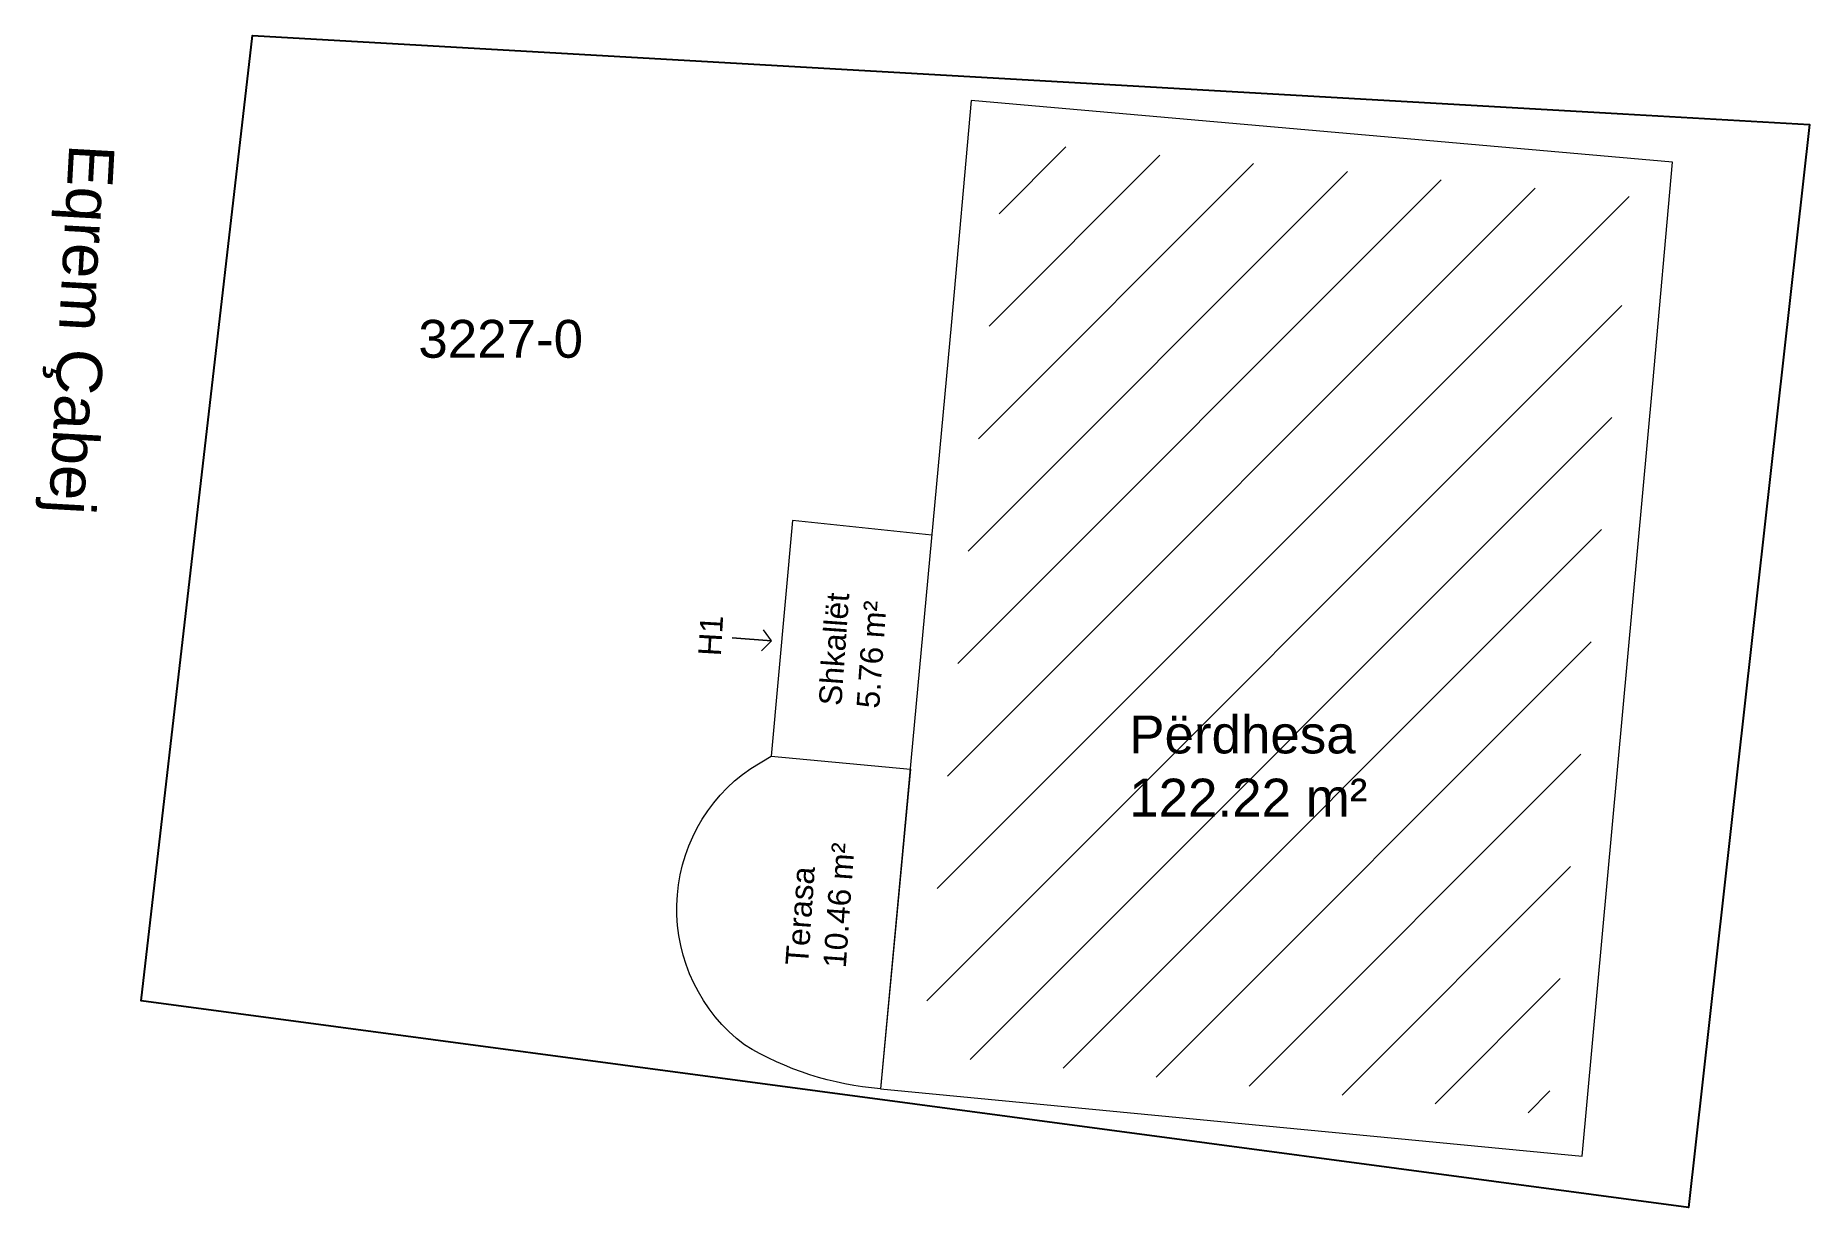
# Model space of a CAD drawing. Header units: metres. Extents: x 7511864.9 to 7511888.3, y 4692113 to 4692128.5.
import ezdxf

# ---------------------------------------------------------------- set-up
doc = ezdxf.new("R2010")
doc.units = ezdxf.units.M
doc.layers.get('0').update_dxf_attribs({"lineweight": 0})
for name, color, linetype, lineweight in [('Etazha 0 terasa', 6, 'Continuous', 0), ('hyrjet', 54, 'Continuous', 0), ('Perdhesa', 1, 'Continuous', 0), ('perdhesa hash', 1, 'Continuous', 0), ('Shkallet', 190, 'Continuous', 0), ('Siperfaqet', 7, 'Continuous', 0)]:
    doc.layers.add(name, color=color, linetype=linetype, lineweight=lineweight)
doc.layers.add('Nr Parceles Baze', color=7, linetype='Continuous')
doc.layers.add('Parcela Baze', color=7, linetype='Continuous')
doc.styles.get("Standard").update_dxf_attribs({"font": 'arial.ttf'})

msp = doc.modelspace()

# ---------------------------------------------------------------- hatches: boundary and pattern name
at = {"layer": 'perdhesa hash'}
h = msp.add_hatch(dxfattribs=at)
h.set_pattern_fill('ANSI31', color=256, scale=0.3)
h.set_pattern_definition([(45, (0, 0), (-0.6735192090801864, 0.6735192090801865), [])])
h.paths.add_polyline_path([(7511885.730042131, 4692123.929146322), (7511885.947251088, 4692126.350777485), (7511877.682412108, 4692127.07721944), (7511877.464943247, 4692124.652690652), (7511876.575675765, 4692115.017215947), (7511884.840898109, 4692114.225589532)])
h.paths.add_polyline_path([(7511879.113469766, 4692117.885871503), (7511882.508422017, 4692117.885871503), (7511882.508422017, 4692119.751605928), (7511879.113469766, 4692119.751605928)], flags=24)

# ---------------------------------------------------------------- linework, layer by layer
at = {"layer": 'Etazha 0 terasa', "elevation": 616.5, "flags": 128}
msp.add_lwpolyline([(7511876.032, 4692114.567, -0.1152317140911168), (7511874.233, 4692115.148, -0.5117416095152318), (7511874.317, 4692118.799), (7511874.585, 4692118.959), (7511876.425566124, 4692118.789132333)], format="xyb", close=True, dxfattribs=at)
at = {"layer": 'hyrjet', "lineweight": 15, "flags": 128}
msp.add_lwpolyline([(7511874.589887686, 4692120.482689975), (7511874.070730016, 4692120.523166554), (7511874.589887686, 4692120.482689975), (7511874.458326704, 4692120.35301483), (7511874.589887686, 4692120.482689975), (7511874.483483419, 4692120.629296596)], dxfattribs=at)
at = {"layer": 'Parcela Baze'}
msp.add_lwpolyline([(7511885.831, 4692127.443), (7511888.297, 4692127.302), (7511887.445, 4692119.66), (7511886.701, 4692113), (7511866.27, 4692115.73), (7511867.739, 4692128.478999999)], close=True, dxfattribs=at)
at = {"layer": 'Perdhesa', "elevation": 616.5, "flags": 128}
msp.add_lwpolyline([(7511876.967, 4692124.698), (7511876.032, 4692114.567), (7511885.293, 4692113.68), (7511886.228, 4692123.884), (7511886.49, 4692126.805), (7511877.229, 4692127.619)], close=True, dxfattribs=at)
at = {"layer": 'Shkallet', "elevation": 616.5, "flags": 128}
msp.add_lwpolyline([(7511876.7088156, 4692121.88033837), (7511874.868, 4692122.074), (7511874.585, 4692118.959), (7511876.425566124, 4692118.789132333)], dxfattribs=at)

# ---------------------------------------------------------------- texts
at = {"insert": (7511865.919565868, 4692127.019162883), "char_height": 0.6, "attachment_point": 1, "rotation": 266.80336113214855}
msp.add_mtext_dynamic_manual_height_columns('Eqrem Çabej', width=18.54011522514294, gutter_width=1, heights=[0], dxfattribs=at)
at = {"layer": 'hyrjet', "lineweight": 15}
msp.add_text('H1', height=0.3, rotation=86.74923721383205, dxfattribs=at).set_placement((7511873.92280242, 4692120.277336107))
at = {"layer": 'Nr Parceles Baze'}
msp.add_text('3227-0', height=0.5, dxfattribs=at).set_placement((7511869.928427574, 4692124.222671592))
at = {"layer": 'Siperfaqet', "char_height": 0.3, "attachment_point": 1, "rotation": 85.94604764323914}
for s, insert in [('Shkallët\\P5.76 m²', (7511875.213805509, 4692119.640510528, 619.904)), ('Terasa \\P10.46 m²', (7511874.773439592, 4692116.212204959, 619.904))]:
    msp.add_mtext_dynamic_manual_height_columns(s, width=4.764770018868148, gutter_width=0.9345858245304673, heights=[0], dxfattribs=dict(at, insert=insert))
at = {"layer": 'Siperfaqet', "insert": (7511879.314527065, 4692119.497342627, 619.904), "char_height": 0.5, "attachment_point": 1}
msp.add_mtext_dynamic_manual_height_columns('Përdhesa\\P122.22 m²', width=4.764770018868148, gutter_width=0.9345858245304673, heights=[0], dxfattribs=at)

doc.saveas('drawing.dxf')
